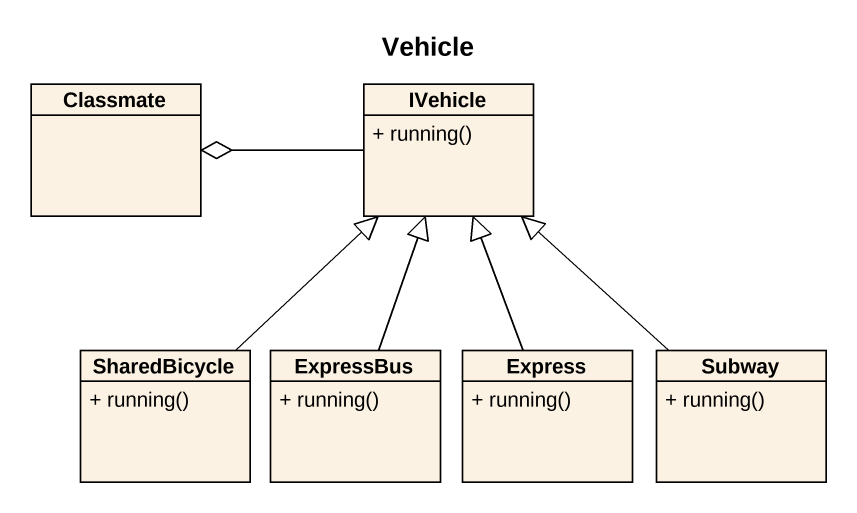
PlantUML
@startuml
title Vehicle
hide circle
hide empty members
skinparam classAttributeIconSize 0
class Classmate
class IVehicle {
  + running()
}
class SharedBicycle {
  + running()
}
class ExpressBus {
  + running()
}
class Express {
  + running()
}
class Subway {
  + running()
}
IVehicle -left-o Classmate
SharedBicycle -up-|> IVehicle
ExpressBus -up-|> IVehicle
Express -up-|> IVehicle
Subway -up-|> IVehicle
@enduml
